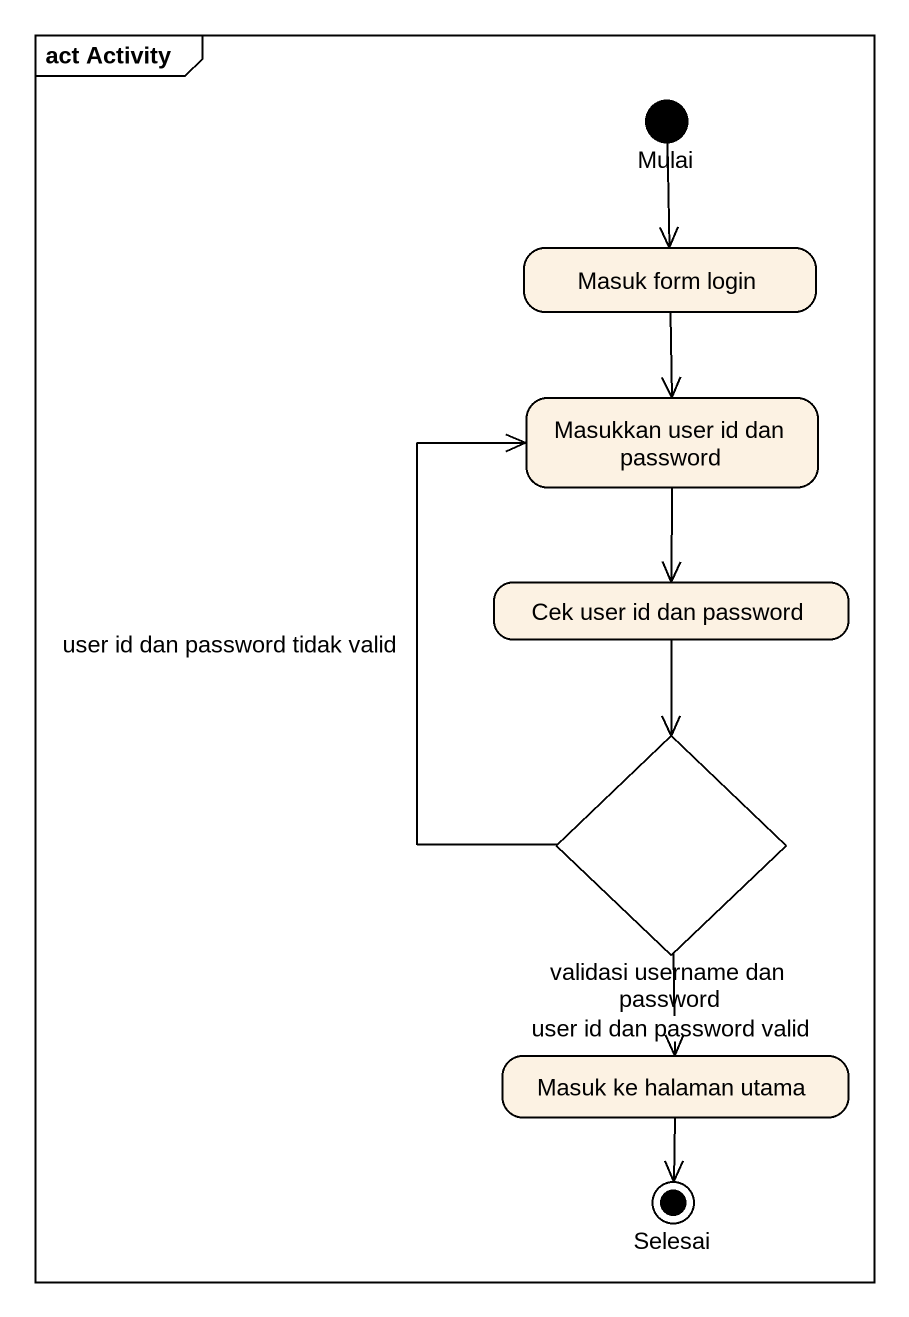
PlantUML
@startuml
mainframe act Activity
hide empty description
state Mulai <<start>>
state "Masuk form login" as Masuk_form_login
state "Masukkan user id dan password" as Masukkan_user_id_dan
state "Cek user id dan password" as Cek_user_id_dan_password
state "validasi username dan password" as validasi_username_dan <<choice>>
state "Masuk ke halaman utama" as Masuk_ke_halaman_utama
state Selesai <<end>>
Mulai --> Masuk_form_login
Masuk_form_login --> Masukkan_user_id_dan
Masukkan_user_id_dan --> Cek_user_id_dan_password
Cek_user_id_dan_password --> validasi_username_dan
validasi_username_dan -up-> Masukkan_user_id_dan : user id dan password tidak valid
validasi_username_dan --> Masuk_ke_halaman_utama : user id dan password valid
Masuk_ke_halaman_utama --> Selesai
@enduml
